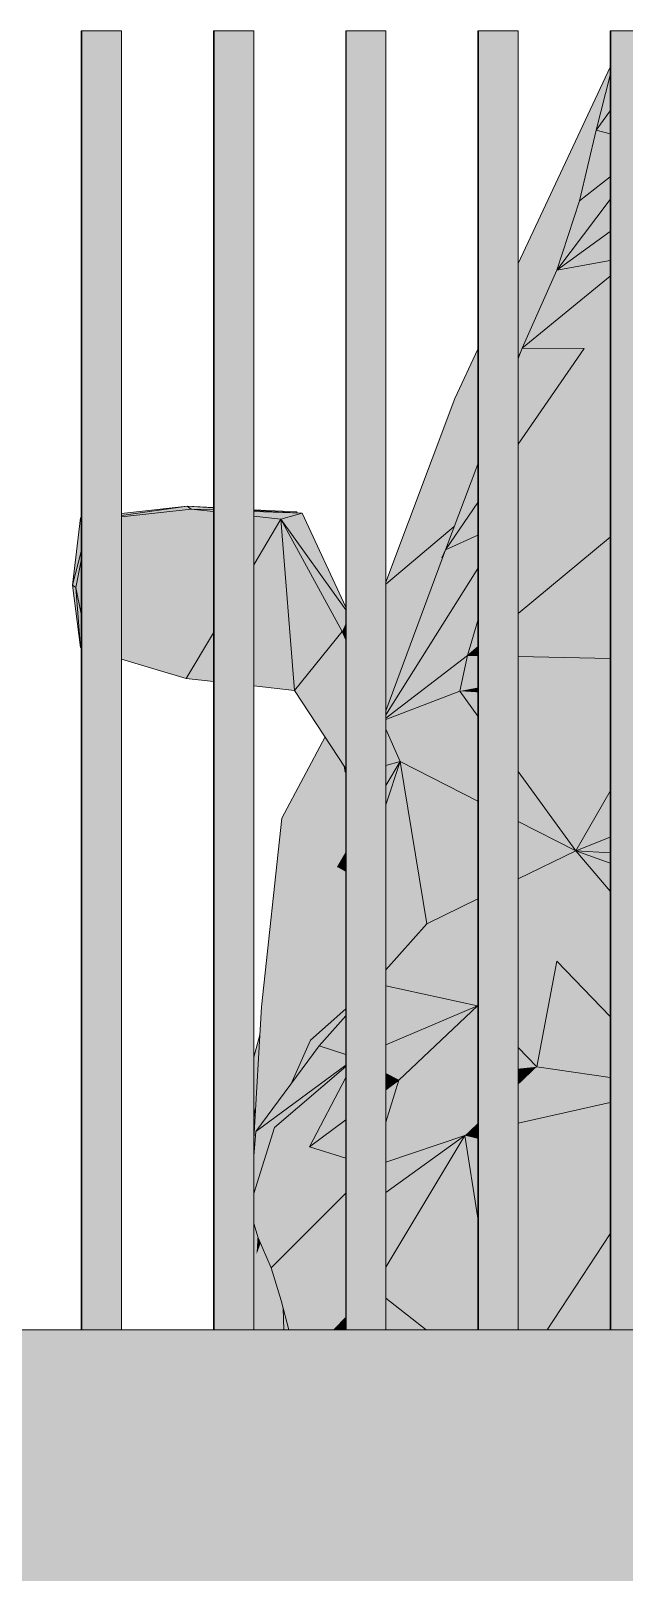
# Model space of a CAD drawing. Header units: millimetres. Extents: x 365175 to 2667127, y -330297 to -162108.
# Drawn here: x 1907282 to 1907729, y -319094 to -317931 of the extents above; entities that cross this region are included whole.
import ezdxf

# ---------------------------------------------------------------- set-up
doc = ezdxf.new("R2010")
doc.units = ezdxf.units.MM
doc.header["$MEASUREMENT"] = 0
doc.layers.add('Cars', color=7, linetype='Continuous')
doc.layers.add('TopoAlt', color=7, linetype='Continuous')

# ---------------------------------------------------------------- blocks, each defined once
blk = doc.blocks.new('Élément de coupe_125_6', base_point=(1445436.1, -319511))
at = {"layer": 'TopoAlt', "linetype": 'Continuous', "lineweight": 0, "true_color": 0x000000}
blk.add_hatch(color=18, dxfattribs=at).paths.add_polyline_path([(1882185.2, -318911), (1882185.2, -319511), (1914672.8, -319511), (1914672.8, -318911)])
at = {"layer": 'TopoAlt', "color": 190, "linetype": 'Continuous', "lineweight": 5, "true_color": 0x8002ff}
blk.add_line((1914672.8, -318911), (1882185.2, -318911), dxfattribs=at)
blk = doc.blocks.new('Élément de coupe_427_6', base_point=(1445436.1, -319511))
at = {"linetype": 'Continuous', "lineweight": 0, "true_color": 0x000000}
for points in [[(1907319.6, -317931), (1907319.6, -318911), (1907319.9, -318911), (1907319.9, -317931)], [(1907319.6, -317931), (1907319.6, -318911), (1907319.9, -318911), (1907319.9, -317931)], [(1907319.9, -317931), (1907319.9, -318911), (1907349.9, -318911), (1907349.9, -317931)]]:
    blk.add_hatch(color=18, dxfattribs=at).paths.add_polyline_path(points)
at = {"color": 18, "linetype": 'Continuous', "lineweight": 5, "true_color": 0x330000}
for p, q in [((1907319.6, -317931), (1907319.9, -317931)), ((1907319.6, -318911), (1907319.6, -317931)), ((1907319.9, -317931), (1907349.9, -317931)), ((1907319.9, -318911), (1907319.9, -317931)), ((1907349.9, -318911), (1907349.9, -317931))]:
    blk.add_line(p, q, dxfattribs=at)
blk = doc.blocks.new('Élément de coupe_428_6', base_point=(1445436.1, -319511))
at = {"linetype": 'Continuous', "lineweight": 0, "true_color": 0x000000}
for points in [[(1907419.3, -317931), (1907419.3, -318911), (1907419.7, -318911), (1907419.7, -317931)], [(1907419.3, -317931), (1907419.3, -318911), (1907419.7, -318911), (1907419.7, -317931)], [(1907419.7, -317931), (1907419.7, -318911), (1907449.7, -318911), (1907449.7, -317931)]]:
    blk.add_hatch(color=18, dxfattribs=at).paths.add_polyline_path(points)
at = {"color": 18, "linetype": 'Continuous', "lineweight": 5, "true_color": 0x330000}
for p, q in [((1907419.3, -317931), (1907419.7, -317931)), ((1907419.3, -318911), (1907419.3, -317931)), ((1907419.7, -317931), (1907449.7, -317931)), ((1907419.7, -318911), (1907419.7, -317931)), ((1907449.7, -318911), (1907449.7, -317931))]:
    blk.add_line(p, q, dxfattribs=at)
blk = doc.blocks.new('Élément de coupe_429_6', base_point=(1445436.1, -319511))
at = {"linetype": 'Continuous', "lineweight": 0, "true_color": 0x000000}
for points in [[(1907519.1, -318911), (1907519.4, -318911), (1907519.4, -317931), (1907519.1, -317931)], [(1907519.1, -318911), (1907519.4, -318911), (1907519.4, -317931), (1907519.1, -317931)], [(1907519.4, -318911), (1907549.4, -318911), (1907549.4, -317931), (1907519.4, -317931)]]:
    blk.add_hatch(color=18, dxfattribs=at).paths.add_polyline_path(points)
at = {"color": 18, "linetype": 'Continuous', "lineweight": 5, "true_color": 0x330000}
for p, q in [((1907519.1, -317931), (1907519.4, -317931)), ((1907519.1, -318911), (1907519.1, -317931)), ((1907519.4, -317931), (1907549.4, -317931)), ((1907519.4, -318911), (1907519.4, -317931)), ((1907549.4, -318911), (1907549.4, -317931))]:
    blk.add_line(p, q, dxfattribs=at)
blk = doc.blocks.new('Élément de coupe_430_6', base_point=(1445436.1, -319511))
at = {"linetype": 'Continuous', "lineweight": 0, "true_color": 0x000000}
for points in [[(1907618.8, -318911), (1907619.2, -318911), (1907619.2, -317931), (1907618.8, -317931)], [(1907618.8, -318911), (1907619.2, -318911), (1907619.2, -317931), (1907618.8, -317931)], [(1907619.2, -318911), (1907649.2, -318911), (1907649.2, -317931), (1907619.2, -317931)]]:
    blk.add_hatch(color=18, dxfattribs=at).paths.add_polyline_path(points)
at = {"color": 18, "linetype": 'Continuous', "lineweight": 5, "true_color": 0x330000}
for p, q in [((1907618.8, -317931), (1907619.2, -317931)), ((1907618.8, -318911), (1907618.8, -317931)), ((1907619.2, -317931), (1907649.2, -317931)), ((1907619.2, -318911), (1907619.2, -317931)), ((1907649.2, -318911), (1907649.2, -317931))]:
    blk.add_line(p, q, dxfattribs=at)
blk = doc.blocks.new('Élément de coupe_431_6', base_point=(1445436.1, -319511))
at = {"linetype": 'Continuous', "lineweight": 0, "true_color": 0x000000}
for points in [[(1907718.6, -318911), (1907718.9, -318911), (1907718.9, -317931), (1907718.6, -317931)], [(1907718.6, -318911), (1907718.9, -318911), (1907718.9, -317931), (1907718.6, -317931)], [(1907718.9, -318911), (1907748.9, -318911), (1907748.9, -317931), (1907718.9, -317931)]]:
    blk.add_hatch(color=18, dxfattribs=at).paths.add_polyline_path(points)
at = {"color": 18, "linetype": 'Continuous', "lineweight": 5, "true_color": 0x330000}
for p, q in [((1907718.6, -317931), (1907718.9, -317931)), ((1907718.6, -318911), (1907718.6, -317931)), ((1907718.9, -317931), (1907748.9, -317931)), ((1907718.9, -318911), (1907718.9, -317931)), ((1907748.9, -318911), (1907748.9, -317931))]:
    blk.add_line(p, q, dxfattribs=at)
blk = doc.blocks.new('Élément de coupe_490_6', base_point=(1445436.1, -319511))
at = {"layer": 'Cars', "linetype": 'Continuous', "lineweight": 0, "true_color": 0x000000}
for points in [[(1907649.2, -318106.6), (1907649.2, -318117.7), (1907707.9, -318006), (1907718.6, -317964.5), (1907718.6, -317958.4)], [(1907649.2, -318106.6), (1907649.2, -318117.7), (1907707.9, -318006), (1907718.6, -317964.5), (1907718.6, -317958.4)], [(1907707.9, -318006), (1907718.6, -317991.3), (1907718.6, -317964.5)], [(1907707.9, -318006), (1907718.6, -318008.6), (1907718.6, -317991.3)], [(1907649.2, -318117.7), (1907649.2, -318132.6), (1907695.4, -318059.2), (1907707.9, -318006)], [(1907649.2, -318117.7), (1907649.2, -318132.6), (1907695.4, -318059.2), (1907707.9, -318006)], [(1907695.4, -318059.2), (1907718.6, -318041.1), (1907718.6, -318008.6), (1907707.9, -318006)], [(1907695.4, -318059.2), (1907678.3, -318111.6), (1907718.6, -318058.3), (1907718.6, -318041.1)], [(1907695.4, -318059.2), (1907649.2, -318157.1), (1907649.2, -318170.5), (1907678.3, -318111.6)], [(1907695.4, -318059.2), (1907649.2, -318157.1), (1907649.2, -318170.5), (1907678.3, -318111.6)], [(1907649.2, -318157.1), (1907695.4, -318059.2), (1907649.2, -318132.6)], [(1907649.2, -318157.1), (1907695.4, -318059.2), (1907649.2, -318132.6)], [(1907678.3, -318111.6), (1907718.6, -318082.3), (1907718.6, -318058.3)], [(1907678.3, -318111.6), (1907718.6, -318104.4), (1907718.6, -318082.3)], [(1907652.1, -318170.4), (1907718.6, -318116.1), (1907718.6, -318104.4), (1907678.3, -318111.6)], [(1907678.3, -318111.6), (1907649.2, -318170.5), (1907649.2, -318176.3), (1907652.1, -318170.4)], [(1907678.3, -318111.6), (1907649.2, -318170.5), (1907649.2, -318176.3), (1907652.1, -318170.4)], [(1907718.6, -318116.1), (1907652.1, -318170.4), (1907698.8, -318170.6), (1907718.6, -318134.5)], [(1907718.6, -318134.5), (1907698.8, -318170.6), (1907718.6, -318225.3)], [(1907601.4, -318208.5), (1907618.8, -318175.4), (1907618.8, -318171.3)], [(1907601.4, -318208.5), (1907618.8, -318175.4), (1907618.8, -318171.3)], [(1907649.2, -318178.2), (1907652.1, -318170.4), (1907649.2, -318176.3)], [(1907649.2, -318178.2), (1907652.1, -318170.4), (1907649.2, -318176.3)], [(1907649.2, -318242.8), (1907698.8, -318170.6), (1907652.1, -318170.4), (1907649.2, -318178.2)], [(1907649.2, -318242.8), (1907649.2, -318283), (1907698.8, -318170.6)], [(1907649.2, -318283), (1907649.2, -318301), (1907718.6, -318295), (1907718.6, -318225.3), (1907698.8, -318170.6)], [(1907549.4, -318348.4), (1907565, -318335.2), (1907618.8, -318221.3), (1907618.8, -318180.8), (1907601.4, -318208.5), (1907549.4, -318347.1)], [(1907549.4, -318348.4), (1907565, -318335.2), (1907618.8, -318221.3), (1907618.8, -318180.8), (1907601.4, -318208.5), (1907549.4, -318347.1)], [(1907618.8, -318175.4), (1907601.4, -318208.5), (1907618.8, -318180.8)], [(1907618.8, -318175.4), (1907601.4, -318208.5), (1907618.8, -318180.8)], [(1907565, -318335.2), (1907569.5, -318331.4), (1907618.8, -318231.8), (1907618.8, -318221.3)], [(1907565, -318335.2), (1907569.5, -318331.4), (1907618.8, -318231.8), (1907618.8, -318221.3)], [(1907569.5, -318331.4), (1907571.7, -318329.6), (1907618.8, -318236.3), (1907618.8, -318231.8)], [(1907569.5, -318331.4), (1907571.7, -318329.6), (1907618.8, -318236.3), (1907618.8, -318231.8)], [(1907571.7, -318329.6), (1907600.9, -318304.9), (1907600.8, -318305.2), (1907593.8, -318323.4), (1907594.4, -318322.5), (1907618.8, -318258), (1907618.8, -318236.3)], [(1907571.7, -318329.6), (1907600.9, -318304.9), (1907600.8, -318305.2), (1907593.8, -318323.4), (1907594.4, -318322.5), (1907618.8, -318258), (1907618.8, -318236.3)], [(1907618.8, -318258), (1907594.4, -318322.5), (1907618.8, -318286.9)], [(1907349.9, -318295.1), (1907349.9, -318296.8), (1907399.4, -318289.7)], [(1907349.9, -318296.8), (1907349.9, -318297.6), (1907402.4, -318291.8), (1907399.4, -318289.7)], [(1907419.3, -318290.9), (1907399.4, -318289.7), (1907402.4, -318291.8), (1907419.3, -318292.5)], [(1907399.4, -318289.7), (1907419.3, -318290.9), (1907419.3, -318290.7)], [(1907594.4, -318322.5), (1907618.8, -318311.6), (1907618.8, -318286.9)], [(1907312.9, -318349.2), (1907319.6, -318323.8), (1907319.6, -318298.7), (1907319, -318298.5)], [(1907312.9, -318349.2), (1907319.6, -318323.8), (1907319.6, -318298.7), (1907319, -318298.5)], [(1907319, -318298.5), (1907319.6, -318298.7), (1907319.6, -318298.5)], [(1907349.9, -318405.1), (1907398.8, -318419.8), (1907402.4, -318291.8), (1907349.9, -318363.9)], [(1907349.9, -318327.6), (1907349.9, -318363.9), (1907402.4, -318291.8)], [(1907349.9, -318297.6), (1907349.9, -318327.6), (1907402.4, -318291.8)], [(1907402.4, -318291.8), (1907398.8, -318419.8), (1907419.3, -318385.1), (1907419.3, -318293.7)], [(1907419.3, -318292.5), (1907402.4, -318291.8), (1907419.3, -318293.7)], [(1907482.1, -318293.9), (1907449.7, -318292.3), (1907449.7, -318292.8), (1907481.6, -318294.7)], [(1907449.7, -318293.6), (1907486.1, -318295), (1907449.7, -318292.8)], [(1907486.1, -318295), (1907449.7, -318293.6), (1907449.7, -318297.1), (1907470.1, -318299.4)], [(1907449.7, -318297.1), (1907449.7, -318333.9), (1907470.1, -318299.4)], [(1907470.1, -318299.4), (1907449.7, -318333.9), (1907449.7, -318425.3), (1907480.4, -318428.7)], [(1907486.1, -318295), (1907470.1, -318299.4), (1907519.1, -318367.9), (1907519.1, -318365.8)], [(1907470.1, -318299.4), (1907480.4, -318428.7), (1907516.3, -318384.3)], [(1907519.1, -318367.9), (1907470.1, -318299.4), (1907516.3, -318384.3), (1907519.1, -318378)], [(1907482.1, -318293.9), (1907481.6, -318294.7), (1907482.3, -318294.8)], [(1907482.5, -318294.8), (1907482.1, -318293.9), (1907482.3, -318294.8)], [(1907482.5, -318294.8), (1907482.1, -318293.9), (1907482.3, -318294.8)], [(1907482.1, -318293.9), (1907482.1, -318294.8), (1907482.3, -318294.8)], [(1907649.2, -318301), (1907649.2, -318370.7), (1907718.6, -318313.1), (1907718.6, -318295)], [(1907549.4, -318353.3), (1907600.8, -318305.2), (1907600.9, -318304.9), (1907549.4, -318348.4)], [(1907549.4, -318353.3), (1907549.4, -318444.1), (1907594.4, -318322.5), (1907591.5, -318328.7), (1907593.8, -318323.4), (1907600.8, -318305.2)], [(1907549.4, -318444), (1907549.4, -318444.1), (1907594.4, -318322.5), (1907591.5, -318328.7), (1907593.8, -318323.4), (1907600.8, -318305.2), (1907600.5, -318305.5), (1907592.3, -318326.1)], [(1907549.4, -318444.1), (1907549.4, -318447.2), (1907618.8, -318336.8), (1907618.8, -318311.6), (1907594.4, -318322.5)], [(1907600.5, -318305.5), (1907600.8, -318305.2), (1907600.9, -318304.9), (1907600.5, -318305.2)], [(1907649.2, -318370.7), (1907649.2, -318403.2), (1907718.6, -318404.6), (1907718.6, -318313.1)], [(1907312.9, -318349.2), (1907315.4, -318351.1), (1907319.6, -318330.6), (1907319.6, -318323.8)], [(1907312.9, -318349.2), (1907315.4, -318351.1), (1907319.6, -318330.6), (1907319.6, -318323.8)], [(1907593.8, -318323.4), (1907591.5, -318328.7), (1907594.4, -318322.5)], [(1907593.8, -318323.4), (1907591.5, -318328.7), (1907594.4, -318322.5)], [(1907315.4, -318351.1), (1907319.6, -318348.2), (1907319.6, -318330.6)], [(1907549.4, -318447.2), (1907549.4, -318449.5), (1907611, -318402.4), (1907618.8, -318376), (1907618.8, -318336.8)], [(1907319.6, -318348.2), (1907315.4, -318351.1), (1907319.6, -318370.9)], [(1907312.9, -318349.2), (1907318.9, -318396.3), (1907315.4, -318351.1)], [(1907312.9, -318349.2), (1907318.9, -318396.3), (1907315.4, -318351.1)], [(1907315.4, -318351.1), (1907318.9, -318396.3), (1907319.6, -318396.5), (1907319.6, -318370.9)], [(1907315.4, -318351.1), (1907318.9, -318396.3), (1907319.6, -318396.5), (1907319.6, -318370.9)], [(1907516.3, -318384.3), (1907519.1, -318381.7), (1907519.1, -318378)], [(1907516.3, -318384.3), (1907519.1, -318390.6), (1907519.1, -318381.7)], [(1907611, -318402.4), (1907618.8, -318395.9), (1907618.8, -318376)], [(1907419.3, -318385.1), (1907398.8, -318419.8), (1907419.3, -318422)], [(1907516.3, -318384.3), (1907480.4, -318428.7), (1907519.1, -318442), (1907519.1, -318390.6)], [(1907611, -318402.4), (1907549.4, -318449.5), (1907549.4, -318450.5), (1907605.2, -318429.2)], [(1907611, -318402.4), (1907605.2, -318429.2), (1907618.8, -318426.5), (1907618.8, -318402.6)], [(1907611, -318402.4), (1907618.8, -318402.6), (1907618.8, -318395.9)], [(1907649.2, -318403.2), (1907649.2, -318420.4), (1907718.6, -318406.5), (1907718.6, -318404.6)], [(1907649.2, -318432.1), (1907718.6, -318436.6), (1907718.6, -318406.5), (1907649.2, -318420.4)], [(1907519.1, -318442), (1907480.4, -318428.7), (1907519.1, -318474.7)], [(1907519.1, -318442), (1907480.4, -318428.7), (1907519.1, -318474.7)], [(1907519.1, -318474.7), (1907480.4, -318428.7), (1907519, -318487.4), (1907519.1, -318487.4)], [(1907519.1, -318474.7), (1907480.4, -318428.7), (1907519, -318487.4), (1907519.1, -318487.4)], [(1907605.2, -318429.2), (1907549.4, -318450.5), (1907549.4, -318457.8), (1907560.1, -318482.4)], [(1907560.1, -318482.4), (1907618.8, -318512.2), (1907618.8, -318448), (1907605.2, -318429.2)], [(1907605.2, -318429.2), (1907618.8, -318430.1), (1907618.8, -318426.5)], [(1907618.8, -318430.1), (1907605.2, -318429.2), (1907618.8, -318448)], [(1907649.2, -318489.8), (1907692.6, -318549.6), (1907718.6, -318504.8), (1907718.6, -318436.6), (1907649.2, -318432.1)], [(1907470.8, -318525), (1907518.3, -318490.2), (1907517.3, -318484.7), (1907503.5, -318463.8)], [(1907470.8, -318525), (1907518.3, -318490.2), (1907517.3, -318484.7), (1907503.5, -318463.8)], [(1907549.4, -318457.8), (1907549.4, -318485.4), (1907560.1, -318482.4)], [(1907549.4, -318457.8), (1907549.4, -318485.4), (1907560.1, -318482.4)], [(1907517.3, -318484.7), (1907518.3, -318490.2), (1907519.1, -318488.5), (1907519.1, -318487.4), (1907519, -318487.4)], [(1907517.3, -318484.7), (1907518.3, -318490.2), (1907519.1, -318488.5), (1907519.1, -318487.4), (1907519, -318487.4)], [(1907549.4, -318515), (1907549.4, -318584.4), (1907580.3, -318604.7), (1907560.1, -318482.4)], [(1907549.4, -318515), (1907549.4, -318584.4), (1907580.3, -318604.7), (1907560.1, -318482.4)], [(1907549.4, -318500.3), (1907549.4, -318515), (1907560.1, -318482.4)], [(1907549.4, -318500.3), (1907549.4, -318515), (1907560.1, -318482.4)], [(1907549.4, -318485.4), (1907549.4, -318500.3), (1907560.1, -318482.4)], [(1907549.4, -318485.4), (1907549.4, -318500.3), (1907560.1, -318482.4)], [(1907618.8, -318512.2), (1907560.1, -318482.4), (1907580.3, -318604.7), (1907618.8, -318585.8)], [(1907470.8, -318525), (1907512.8, -318561.9), (1907518.3, -318490.2)], [(1907470.8, -318525), (1907512.8, -318561.9), (1907518.3, -318490.2)], [(1907518.3, -318490.2), (1907512.8, -318561.9), (1907519.1, -318538.8), (1907519.1, -318490.2)], [(1907518.3, -318490.2), (1907512.8, -318561.9), (1907519.1, -318538.8), (1907519.1, -318490.2)], [(1907518.3, -318490.2), (1907519.1, -318490.2), (1907519.1, -318488.5)], [(1907518.3, -318490.2), (1907519.1, -318490.2), (1907519.1, -318488.5)], [(1907649.2, -318489.8), (1907649.2, -318527.6), (1907692.6, -318549.6)], [(1907718.6, -318504.8), (1907692.6, -318549.6), (1907718.6, -318539.5)], [(1907455.6, -318667.4), (1907512.8, -318561.9), (1907470.8, -318525)], [(1907455.6, -318667.4), (1907512.8, -318561.9), (1907470.8, -318525)], [(1907649.2, -318570.9), (1907692.6, -318549.6), (1907649.2, -318527.6)], [(1907512.8, -318561.9), (1907519.1, -318551.3), (1907519.1, -318538.8)], [(1907512.8, -318561.9), (1907519.1, -318551.3), (1907519.1, -318538.8)], [(1907692.6, -318549.6), (1907718.6, -318551.3), (1907718.6, -318539.5)], [(1907512.8, -318561.9), (1907519.1, -318565.5), (1907519.1, -318551.3)], [(1907512.8, -318561.9), (1907519.1, -318565.5), (1907519.1, -318551.3)], [(1907692.6, -318549.6), (1907649.2, -318570.9), (1907649.2, -318624.5), (1907678.2, -318632.9)], [(1907692.6, -318549.6), (1907678.2, -318632.9), (1907718.6, -318643.3), (1907718.6, -318580.1)], [(1907692.6, -318549.6), (1907718.6, -318580.1), (1907718.6, -318559.1)], [(1907692.6, -318549.6), (1907718.6, -318559.1), (1907718.6, -318551.3)], [(1907512.8, -318561.9), (1907455.6, -318667.4), (1907519.1, -318587), (1907519.1, -318565.5)], [(1907512.8, -318561.9), (1907455.6, -318667.4), (1907519.1, -318587), (1907519.1, -318565.5)], [(1907455.6, -318667.4), (1907492.5, -318692.5), (1907519.1, -318609), (1907519.1, -318587)], [(1907455.6, -318667.4), (1907492.5, -318692.5), (1907519.1, -318609), (1907519.1, -318587)], [(1907549.4, -318584.4), (1907549.4, -318639.6), (1907580.3, -318604.7)], [(1907580.3, -318604.7), (1907549.4, -318584.4), (1907549.4, -318589.9)], [(1907580.3, -318604.7), (1907618.8, -318615.8), (1907618.8, -318585.8)], [(1907519.1, -318609), (1907492.5, -318692.5), (1907519.1, -318668.8)], [(1907519.1, -318609), (1907492.5, -318692.5), (1907519.1, -318668.8)], [(1907580.3, -318604.7), (1907549.4, -318639.6), (1907549.4, -318651.5), (1907618.5, -318666.6)], [(1907580.3, -318604.7), (1907618.5, -318666.6), (1907618.8, -318666.4), (1907618.8, -318615.8)], [(1907649.2, -318624.5), (1907649.2, -318649.3), (1907678.2, -318632.9)], [(1907678.2, -318632.9), (1907649.2, -318649.3), (1907649.2, -318698.2), (1907663.2, -318712.7)], [(1907678.2, -318632.9), (1907663.2, -318712.7), (1907718.6, -318720.6), (1907718.6, -318674.7)], [(1907678.2, -318632.9), (1907718.6, -318674.7), (1907718.6, -318643.3)], [(1907549.4, -318651.5), (1907549.4, -318696.2), (1907618.5, -318666.6)], [(1907449.7, -318766.9), (1907449.7, -318780), (1907451.3, -318761.4), (1907459.7, -318750.1), (1907455.6, -318667.4)], [(1907449.7, -318766.9), (1907449.7, -318780), (1907451.3, -318761.4), (1907459.7, -318750.1), (1907455.6, -318667.4)], [(1907492.5, -318692.5), (1907455.6, -318667.4), (1907462.9, -318745.7), (1907477.6, -318725.9)], [(1907492.5, -318692.5), (1907455.6, -318667.4), (1907462.9, -318745.7), (1907477.6, -318725.9)], [(1907462.9, -318745.7), (1907455.6, -318667.4), (1907460.3, -318749.2)], [(1907462.9, -318745.7), (1907455.6, -318667.4), (1907460.3, -318749.2)], [(1907455.6, -318667.4), (1907459.7, -318750.1), (1907460.3, -318749.2)], [(1907455.6, -318667.4), (1907459.7, -318750.1), (1907460.3, -318749.2)], [(1907519.1, -318668.8), (1907492.5, -318692.5), (1907499.1, -318696.9), (1907519.1, -318674.1)], [(1907494.9, -318694.1), (1907519.1, -318670.6), (1907519.1, -318668.8), (1907492.5, -318692.5)], [(1907519.1, -318674.1), (1907499.1, -318696.9), (1907519.1, -318703.4)], [(1907618.5, -318666.6), (1907549.4, -318696.2), (1907549.4, -318717.7), (1907559.2, -318722.8)], [(1907618.5, -318666.6), (1907559.2, -318722.8), (1907618.8, -318717), (1907618.8, -318667)], [(1907618.5, -318666.6), (1907618.8, -318667), (1907618.8, -318666.4)], [(1907449.7, -318705.4), (1907449.7, -318705.6), (1907454.3, -318688.6), (1907454.3, -318688.5)], [(1907449.7, -318705.4), (1907449.7, -318705.6), (1907454.3, -318688.6), (1907454.3, -318688.5)], [(1907454.3, -318688.6), (1907449.7, -318705.6), (1907449.7, -318736.3), (1907453, -318711.2)], [(1907454.3, -318688.6), (1907449.7, -318705.6), (1907449.7, -318736.3), (1907453, -318711.2)], [(1907499.1, -318696.9), (1907451.3, -318761.4), (1907519.1, -318711.5), (1907519.1, -318703.4)], [(1907492.5, -318692.5), (1907477.6, -318725.9), (1907495.5, -318701.8), (1907499.1, -318696.9)], [(1907492.5, -318692.5), (1907477.6, -318725.9), (1907495.5, -318701.8), (1907499.1, -318696.9)], [(1907649.2, -318698.2), (1907649.2, -318714.1), (1907663.2, -318712.7)], [(1907453, -318711.2), (1907449.7, -318736.3), (1907449.7, -318747.5), (1907451.2, -318741.5)], [(1907453, -318711.2), (1907449.7, -318736.3), (1907449.7, -318747.5), (1907451.2, -318741.5)], [(1907451.3, -318761.4), (1907465.4, -318758.4), (1907519.1, -318712.5), (1907519.1, -318711.5)], [(1907519.1, -318712.5), (1907465.4, -318758.4), (1907491.7, -318773.1), (1907519.1, -318720.6)], [(1907491.7, -318773.1), (1907519.1, -318752.7), (1907519.1, -318720.6)], [(1907549.4, -318730.1), (1907559.2, -318722.8), (1907549.4, -318717.7)], [(1907559.2, -318722.8), (1907608.8, -318764.5), (1907618.8, -318755), (1907618.8, -318717)], [(1907649.2, -318755.3), (1907718.6, -318739.5), (1907718.6, -318720.6), (1907663.2, -318712.7), (1907649.2, -318726.1)], [(1907649.2, -318714.1), (1907649.2, -318726.1), (1907663.2, -318712.7)], [(1907559.2, -318722.8), (1907549.4, -318754.4), (1907549.4, -318784.5), (1907608.8, -318764.5)], [(1907549.4, -318754.4), (1907559.2, -318722.8), (1907549.4, -318730.1)], [(1907449.7, -318751.8), (1907450.7, -318749), (1907451.2, -318741.5), (1907449.7, -318747.5)], [(1907449.7, -318751.8), (1907450.7, -318749), (1907451.2, -318741.5), (1907449.7, -318747.5)], [(1907649.2, -318755.3), (1907649.2, -318774.1), (1907718.6, -318790.6), (1907718.6, -318739.5)], [(1907449.7, -318766.9), (1907450.7, -318749), (1907449.7, -318751.8)], [(1907449.7, -318766.9), (1907450.7, -318749), (1907449.7, -318751.8)], [(1907519.1, -318752.7), (1907491.7, -318773.1), (1907519.1, -318781.7)], [(1907608.8, -318764.5), (1907618.8, -318762.2), (1907618.8, -318755)], [(1907449.7, -318829.7), (1907449.7, -318830.8), (1907453.1, -318841.8), (1907465.4, -318758.4)], [(1907449.7, -318829.7), (1907449.7, -318830.8), (1907453.1, -318841.8), (1907465.4, -318758.4)], [(1907449.7, -318808.3), (1907449.7, -318829.7), (1907465.4, -318758.4)], [(1907449.7, -318808.3), (1907449.7, -318829.7), (1907465.4, -318758.4)], [(1907449.7, -318780), (1907449.7, -318808.3), (1907465.4, -318758.4), (1907451.3, -318761.4)], [(1907449.7, -318780), (1907449.7, -318808.3), (1907465.4, -318758.4), (1907451.3, -318761.4)], [(1907453.1, -318841.8), (1907491.7, -318773.1), (1907465.4, -318758.4)], [(1907549.4, -318807.4), (1907549.4, -318863.8), (1907608.8, -318764.5)], [(1907549.4, -318784.5), (1907549.4, -318807.4), (1907608.8, -318764.5)], [(1907549.4, -318863.8), (1907549.4, -318887.3), (1907579.7, -318911), (1907618.8, -318911), (1907618.8, -318826.9), (1907608.8, -318764.5)], [(1907608.8, -318764.5), (1907618.8, -318766.9), (1907618.8, -318762.2)], [(1907608.8, -318764.5), (1907618.8, -318826.9), (1907618.8, -318766.9)], [(1907491.7, -318773.1), (1907453.1, -318841.8), (1907462.7, -318864.3)], [(1907491.7, -318773.1), (1907462.7, -318864.3), (1907519.1, -318807.9), (1907519.1, -318781.7)], [(1907649.2, -318911), (1907671, -318911), (1907718.6, -318838.8), (1907718.6, -318790.6), (1907649.2, -318774.1)], [(1907519.1, -318807.9), (1907462.7, -318864.3), (1907519.1, -318829.2)], [(1907449.7, -318857.7), (1907451.8, -318854.2), (1907452.6, -318840.1), (1907449.7, -318830.8)], [(1907449.7, -318857.7), (1907451.8, -318854.2), (1907452.6, -318840.1), (1907449.7, -318830.8)], [(1907462.7, -318864.3), (1907470.3, -318889), (1907519.1, -318829.4), (1907519.1, -318829.2)], [(1907470.3, -318889), (1907476.2, -318911), (1907492.4, -318911), (1907519.1, -318830.1), (1907519.1, -318829.4)], [(1907519.1, -318830.1), (1907492.4, -318911), (1907509.6, -318911), (1907519.1, -318901.2)], [(1907451.8, -318854.2), (1907454.3, -318844.6), (1907453.1, -318841.8), (1907452.6, -318840.1)], [(1907451.8, -318854.2), (1907454.3, -318844.6), (1907453.1, -318841.8), (1907452.6, -318840.1)], [(1907451.8, -318854.2), (1907454.8, -318845.9), (1907454.3, -318844.6)], [(1907451.8, -318854.2), (1907454.8, -318845.9), (1907454.3, -318844.6)], [(1907451.8, -318854.2), (1907459.6, -318911), (1907472.4, -318911), (1907471.8, -318894.6), (1907470.3, -318889), (1907462.7, -318864.3), (1907454.8, -318845.9)], [(1907451.8, -318854.2), (1907459.6, -318911), (1907472.4, -318911), (1907471.8, -318894.6), (1907470.3, -318889), (1907462.7, -318864.3), (1907454.8, -318845.9)], [(1907671, -318911), (1907718.6, -318911), (1907718.6, -318838.8)], [(1907449.7, -318911), (1907451.6, -318911), (1907451.8, -318854.2), (1907449.7, -318857.7)], [(1907449.7, -318911), (1907451.6, -318911), (1907451.8, -318854.2), (1907449.7, -318857.7)], [(1907451.6, -318911), (1907452.7, -318911), (1907451.8, -318854.2)], [(1907451.6, -318911), (1907452.7, -318911), (1907451.8, -318854.2)], [(1907451.8, -318854.2), (1907452.7, -318911), (1907459.6, -318911)], [(1907451.8, -318854.2), (1907452.7, -318911), (1907459.6, -318911)], [(1907471.8, -318894.6), (1907472.4, -318911), (1907476.2, -318911)], [(1907471.8, -318894.6), (1907472.4, -318911), (1907476.2, -318911)], [(1907579.7, -318911), (1907549.4, -318887.3), (1907549.4, -318911)], [(1907519.1, -318901.2), (1907509.6, -318911), (1907519.1, -318911)]]:
    blk.add_hatch(color=18, dxfattribs=at).paths.add_polyline_path(points)
at = {"layer": 'Cars', "color": 7, "linetype": 'Continuous', "lineweight": 5}
for p, q in [((1907649.2, -318106.6), (1907718.6, -317958.4)), ((1907707.9, -318006), (1907718.6, -317964.5)), ((1907718.6, -317991.3), (1907707.9, -318006)), ((1907707.9, -318006), (1907695.4, -318059.2)), ((1907718.6, -318008.6), (1907707.9, -318006)), ((1907718.6, -318041.1), (1907695.4, -318059.2)), ((1907718.6, -318058.3), (1907678.3, -318111.6)), ((1907695.4, -318059.2), (1907678.3, -318111.6)), ((1907718.6, -318082.3), (1907678.3, -318111.6)), ((1907718.6, -318104.4), (1907678.3, -318111.6)), ((1907678.3, -318111.6), (1907652.1, -318170.4)), ((1907718.6, -318116.1), (1907652.1, -318170.4)), ((1907601.4, -318208.5), (1907618.8, -318171.3)), ((1907652.1, -318170.4), (1907649.2, -318178.2)), ((1907698.8, -318170.6), (1907649.2, -318242.8)), ((1907698.8, -318170.6), (1907652.1, -318170.4)), ((1907601.4, -318208.5), (1907549.4, -318347.1)), ((1907618.8, -318258), (1907594.4, -318322.5)), ((1907399.4, -318289.7), (1907349.9, -318295.1)), ((1907399.4, -318289.7), (1907349.9, -318296.8)), ((1907399.4, -318289.7), (1907402.4, -318291.8)), ((1907419.3, -318290.9), (1907399.4, -318289.7)), ((1907399.4, -318289.7), (1907419.3, -318290.7)), ((1907618.8, -318286.9), (1907594.4, -318322.5)), ((1907312.9, -318349.2), (1907319, -318298.5)), ((1907319, -318298.5), (1907319.6, -318298.7)), ((1907319.6, -318298.5), (1907319, -318298.5)), ((1907402.4, -318291.8), (1907349.9, -318297.6)), ((1907419.3, -318293.7), (1907402.4, -318291.8)), ((1907419.3, -318292.5), (1907402.4, -318291.8)), ((1907449.7, -318292.3), (1907482.1, -318293.9)), ((1907486.1, -318295), (1907449.7, -318292.8)), ((1907486.1, -318295), (1907449.7, -318293.6)), ((1907470.1, -318299.4), (1907449.7, -318297.1)), ((1907470.1, -318299.4), (1907449.7, -318333.9)), ((1907470.1, -318299.4), (1907486.1, -318295)), ((1907516.3, -318384.3), (1907470.1, -318299.4)), ((1907470.1, -318299.4), (1907480.4, -318428.7)), ((1907519.1, -318367.9), (1907470.1, -318299.4)), ((1907482.1, -318293.9), (1907482.5, -318294.8)), ((1907519.1, -318365.8), (1907486.1, -318295)), ((1907549.4, -318348.4), (1907600.9, -318304.9)), ((1907618.8, -318311.6), (1907594.4, -318322.5)), ((1907718.6, -318313.1), (1907649.2, -318370.7)), ((1907319.6, -318323.8), (1907312.9, -318349.2)), ((1907594.4, -318322.5), (1907549.4, -318444.1)), ((1907591.5, -318328.7), (1907594.4, -318322.5)), ((1907319.6, -318330.6), (1907315.4, -318351.1)), ((1907618.8, -318336.8), (1907549.4, -318447.2)), ((1907312.9, -318349.2), (1907315.4, -318351.1)), ((1907312.9, -318349.2), (1907318.9, -318396.3)), ((1907315.4, -318351.1), (1907319.6, -318370.9)), ((1907315.4, -318351.1), (1907318.9, -318396.3)), ((1907611, -318402.4), (1907618.8, -318376)), ((1907419.3, -318385.1), (1907398.8, -318419.8)), ((1907516.3, -318384.3), (1907480.4, -318428.7)), ((1907519.1, -318390.6), (1907516.3, -318384.3)), ((1907318.9, -318396.3), (1907319.6, -318396.5)), ((1907349.9, -318405.1), (1907398.8, -318419.8)), ((1907611, -318402.4), (1907549.4, -318449.5)), ((1907611, -318402.4), (1907605.2, -318429.2)), ((1907618.8, -318395.9), (1907611, -318402.4)), ((1907618.8, -318402.6), (1907611, -318402.4)), ((1907718.6, -318404.6), (1907649.2, -318403.2)), ((1907398.8, -318419.8), (1907419.3, -318422)), ((1907449.7, -318425.3), (1907480.4, -318428.7)), ((1907519, -318487.4), (1907480.4, -318428.7)), ((1907605.2, -318429.2), (1907549.4, -318450.5)), ((1907618.8, -318448), (1907605.2, -318429.2)), ((1907503.5, -318463.8), (1907470.8, -318525)), ((1907549.4, -318457.8), (1907560.1, -318482.4)), ((1907560.1, -318482.4), (1907549.4, -318515)), ((1907560.1, -318482.4), (1907549.4, -318500.3)), ((1907549.4, -318485.4), (1907560.1, -318482.4)), ((1907618.8, -318512.2), (1907560.1, -318482.4)), ((1907560.1, -318482.4), (1907580.3, -318604.7)), ((1907518.3, -318490.2), (1907519.1, -318488.5)), ((1907519.1, -318490.2), (1907518.3, -318490.2)), ((1907692.6, -318549.6), (1907649.2, -318489.8)), ((1907718.6, -318504.8), (1907692.6, -318549.6)), ((1907470.8, -318525), (1907455.6, -318667.4)), ((1907692.6, -318549.6), (1907649.2, -318527.6)), ((1907718.6, -318539.5), (1907692.6, -318549.6)), ((1907519.1, -318551.3), (1907512.8, -318561.9)), ((1907692.6, -318549.6), (1907649.2, -318570.9)), ((1907718.6, -318559.1), (1907692.6, -318549.6)), ((1907692.6, -318549.6), (1907718.6, -318580.1)), ((1907718.6, -318551.3), (1907692.6, -318549.6)), ((1907618.8, -318585.8), (1907580.3, -318604.7)), ((1907580.3, -318604.7), (1907549.4, -318639.6)), ((1907678.2, -318632.9), (1907663.2, -318712.7)), ((1907678.2, -318632.9), (1907718.6, -318674.7)), ((1907618.5, -318666.6), (1907549.4, -318651.5)), ((1907449.7, -318766.9), (1907455.6, -318667.4)), ((1907519.1, -318668.8), (1907492.5, -318692.5)), ((1907519.1, -318674.1), (1907499.1, -318696.9)), ((1907618.5, -318666.6), (1907549.4, -318696.2)), ((1907618.5, -318666.6), (1907559.2, -318722.8)), ((1907618.5, -318666.6), (1907618.8, -318667)), ((1907449.7, -318705.4), (1907454.3, -318688.5)), ((1907499.1, -318696.9), (1907451.3, -318761.4)), ((1907492.5, -318692.5), (1907477.6, -318725.9)), ((1907519.1, -318703.4), (1907499.1, -318696.9)), ((1907649.2, -318698.2), (1907663.2, -318712.7)), ((1907519.1, -318711.5), (1907451.3, -318761.4)), ((1907519.1, -318712.5), (1907465.4, -318758.4)), ((1907519.1, -318720.6), (1907491.7, -318773.1)), ((1907549.4, -318717.7), (1907559.2, -318722.8)), ((1907718.6, -318720.6), (1907663.2, -318712.7)), ((1907559.2, -318722.8), (1907549.4, -318754.4)), ((1907559.2, -318722.8), (1907549.4, -318730.1)), ((1907718.6, -318739.5), (1907649.2, -318755.3)), ((1907519.1, -318752.7), (1907491.7, -318773.1)), ((1907465.4, -318758.4), (1907449.7, -318808.3)), ((1907451.3, -318761.4), (1907449.7, -318780)), ((1907608.8, -318764.5), (1907549.4, -318807.4)), ((1907608.8, -318764.5), (1907549.4, -318784.5)), ((1907608.8, -318764.5), (1907549.4, -318863.8)), ((1907618.8, -318762.2), (1907608.8, -318764.5)), ((1907608.8, -318764.5), (1907618.8, -318826.9)), ((1907491.7, -318773.1), (1907519.1, -318781.7)), ((1907519.1, -318807.9), (1907462.7, -318864.3)), ((1907449.7, -318830.8), (1907453.1, -318841.8)), ((1907453.1, -318841.8), (1907462.7, -318864.3)), ((1907718.6, -318838.8), (1907671, -318911)), ((1907462.7, -318864.3), (1907470.3, -318889)), ((1907470.3, -318889), (1907476.2, -318911)), ((1907471.8, -318894.6), (1907472.4, -318911)), ((1907579.7, -318911), (1907549.4, -318887.3))]:
    blk.add_line(p, q, dxfattribs=at)

msp = doc.modelspace()

# ---------------------------------------------------------------- block references
at = {"lineweight": 0}
for name in ['Élément de coupe_427_6', 'Élément de coupe_428_6', 'Élément de coupe_429_6', 'Élément de coupe_430_6', 'Élément de coupe_431_6']:
    msp.add_blockref(name, (1445436.05, -319510.981), dxfattribs=at)
at = {"layer": 'Cars', "lineweight": 0}
msp.add_blockref('Élément de coupe_490_6', (1445436.05, -319510.981), dxfattribs=at)
at = {"layer": 'TopoAlt', "lineweight": 0}
msp.add_blockref('Élément de coupe_125_6', (1445436.05, -319510.981), dxfattribs=at)

doc.saveas('drawing.dxf')
